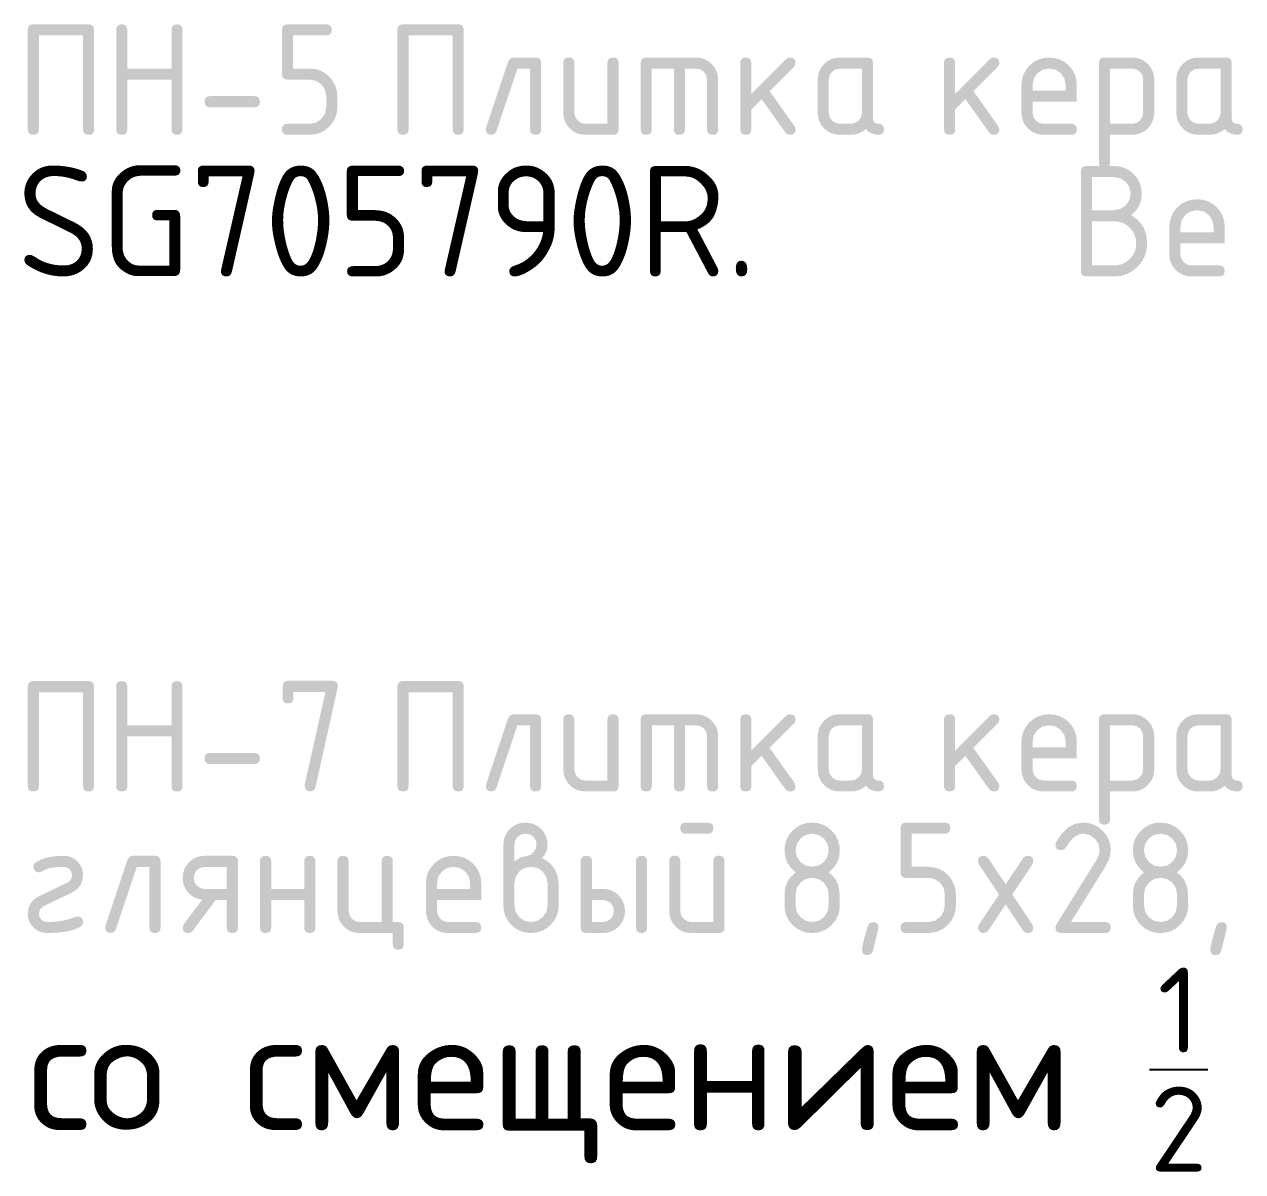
# Model space of a CAD drawing. Header units: millimetres. Extents: x 0 to 1189, y 0 to 841.
# Drawn here: x 1005.99 to 1039.37, y 361.7 to 393.16 of the extents above; entities that cross this region are included whole.
import ezdxf

# ---------------------------------------------------------------- set-up
doc = ezdxf.new("R2010")
doc.units = ezdxf.units.MM

msp = doc.modelspace()

# ---------------------------------------------------------------- hatches: boundary and pattern name
h = msp.add_hatch(color=7)
h.dxf.hatch_style = 2
h.paths.add_polyline_path([(1006.235297, 393.155639), (1007.750588, 393.155639), (1007.814916, 393.146131), (1007.861313, 393.117605), (1007.889416, 393.070063), (1007.898865, 393.003504), (1007.898865, 390.277193), (1007.889416, 390.211004), (1007.861313, 390.164814), (1007.814916, 390.137744), (1007.750588, 390.128916), (1007.684028, 390.137744), (1007.636486, 390.164814), (1007.607961, 390.211004), (1007.598452, 390.277193), (1007.598452, 392.850817), (1006.387432, 392.850817), (1006.387432, 390.277193), (1006.377924, 390.211004), (1006.349398, 390.164814), (1006.301856, 390.137744), (1006.235297, 390.128916), (1006.168419, 390.137744), (1006.120713, 390.164814), (1006.092127, 390.211004), (1006.08261, 390.277193), (1006.08261, 393.003504), (1006.092127, 393.070063), (1006.120713, 393.117605), (1006.168419, 393.146131)])
h = msp.add_hatch(color=7)
h.dxf.hatch_style = 2
h.paths.add_polyline_path([(1008.50499, 390.277193), (1008.50499, 393.003504), (1008.514507, 393.070063), (1008.543093, 393.117605), (1008.590799, 393.146131), (1008.657677, 393.155639), (1008.724236, 393.146131), (1008.771778, 393.117605), (1008.800304, 393.070063), (1008.809812, 393.003504), (1008.809812, 391.94517), (1010.020832, 391.94517), (1010.020832, 393.003504), (1010.030341, 393.070063), (1010.058866, 393.117605), (1010.106408, 393.146131), (1010.172968, 393.155639), (1010.237296, 393.146131), (1010.283693, 393.117605), (1010.311796, 393.070063), (1010.321245, 393.003504), (1010.321245, 390.277193), (1010.311796, 390.211004), (1010.283693, 390.164814), (1010.237296, 390.137744), (1010.172968, 390.128916), (1010.106408, 390.137744), (1010.058866, 390.164814), (1010.030341, 390.211004), (1010.020832, 390.277193), (1010.020832, 391.640348), (1008.809812, 391.640348), (1008.809812, 390.277193), (1008.800304, 390.211004), (1008.771778, 390.164814), (1008.724236, 390.137744), (1008.657677, 390.128916), (1008.590799, 390.137744), (1008.543093, 390.164814), (1008.514507, 390.211004)])
h = msp.add_hatch(color=7)
h.dxf.hatch_style = 2
h.paths.add_polyline_path([(1013.049043, 391.792484), (1013.049043, 393.003504), (1013.05856, 393.070063), (1013.087146, 393.117605), (1013.134851, 393.146131), (1013.201729, 393.155639), (1014.260063, 393.155639), (1014.326622, 393.146131), (1014.374164, 393.117605), (1014.40269, 393.070063), (1014.412198, 393.003504), (1014.40269, 392.936626), (1014.374164, 392.88892), (1014.326622, 392.860334), (1014.260063, 392.850817), (1013.353865, 392.850817), (1013.353865, 391.94517), (1013.806964, 391.94517), (1013.95754, 391.931571), (1014.097523, 391.890531), (1014.22562, 391.82169), (1014.34054, 391.724684), (1014.437916, 391.605673), (1014.50811, 391.476637), (1014.550605, 391.337266), (1014.564885, 391.187249), (1014.564885, 390.886837), (1014.550605, 390.734331), (1014.50811, 390.594073), (1014.437916, 390.4657), (1014.34054, 390.348851), (1014.22376, 390.252164), (1014.095869, 390.183486), (1013.95692, 390.142507), (1013.806964, 390.128916), (1013.201729, 390.128916), (1013.134851, 390.137744), (1013.087146, 390.164814), (1013.05856, 390.211004), (1013.049043, 390.277193), (1013.05856, 390.343752), (1013.087146, 390.391295), (1013.134851, 390.41982), (1013.201729, 390.429328), (1013.806964, 390.429328), (1013.981975, 390.463848), (1014.128874, 390.564927), (1014.227748, 390.709966), (1014.260063, 390.886837), (1014.260063, 391.187249), (1014.227748, 391.36226), (1014.128874, 391.509159), (1013.981975, 391.608033), (1013.806964, 391.640348), (1013.201729, 391.640348), (1013.134851, 391.649857), (1013.087146, 391.678382), (1013.05856, 391.725925)])
h = msp.add_hatch(color=7)
h.dxf.hatch_style = 2
h.paths.add_polyline_path([(1016.363287, 393.155639), (1017.878577, 393.155639), (1017.942906, 393.146131), (1017.989303, 393.117605), (1018.017406, 393.070063), (1018.026854, 393.003504), (1018.026854, 390.277193), (1018.017406, 390.211004), (1017.989303, 390.164814), (1017.942906, 390.137744), (1017.878577, 390.128916), (1017.812018, 390.137744), (1017.764476, 390.164814), (1017.73595, 390.211004), (1017.726442, 390.277193), (1017.726442, 392.850817), (1016.515422, 392.850817), (1016.515422, 390.277193), (1016.505913, 390.211004), (1016.477388, 390.164814), (1016.429846, 390.137744), (1016.363287, 390.128916), (1016.296409, 390.137744), (1016.248703, 390.164814), (1016.220117, 390.211004), (1016.2106, 390.277193), (1016.2106, 393.003504), (1016.220117, 393.070063), (1016.248703, 393.117605), (1016.296409, 393.146131)])
h = msp.add_hatch(color=7)
h.dxf.hatch_style = 2
h.paths.add_polyline_path([(1019.390901, 392.245583), (1019.996135, 392.245583), (1020.063013, 392.236135), (1020.110719, 392.208031), (1020.139305, 392.161634), (1020.148822, 392.097306), (1020.148822, 390.277193), (1020.139305, 390.211004), (1020.110719, 390.164814), (1020.063013, 390.137744), (1019.996135, 390.128916), (1019.929576, 390.137744), (1019.882034, 390.164814), (1019.853508, 390.211004), (1019.844, 390.277193), (1019.844, 391.940761), (1019.496734, 391.940761), (1018.925124, 390.23034), (1018.874412, 390.154203), (1018.785667, 390.128916), (1018.718789, 390.138425), (1018.671083, 390.16695), (1018.642497, 390.214492), (1018.63298, 390.281051), (1018.641799, 390.327905), (1019.238766, 392.122662), (1019.29871, 392.215955)])
h = msp.add_hatch(color=7)
h.dxf.hatch_style = 2
h.paths.add_polyline_path([(1022.270494, 392.097306), (1022.270494, 390.277193), (1022.260977, 390.211004), (1022.232392, 390.164814), (1022.184686, 390.137744), (1022.117808, 390.128916), (1021.360438, 390.128916), (1021.238025, 390.139381), (1021.125689, 390.171291), (1021.023792, 390.225422), (1020.932695, 390.302549), (1020.854879, 390.395566), (1020.799232, 390.497679), (1020.765806, 390.610127), (1020.754652, 390.73415), (1020.754652, 392.097306), (1020.764169, 392.161634), (1020.792755, 392.208031), (1020.840461, 392.236135), (1020.907339, 392.245583), (1020.973898, 392.236135), (1021.021441, 392.208031), (1021.049966, 392.161634), (1021.059474, 392.097306), (1021.059474, 390.73415), (1021.081799, 390.618533), (1021.148771, 390.518625), (1021.246543, 390.451653), (1021.360438, 390.429328), (1021.965672, 390.429328), (1021.965672, 392.097306), (1021.975181, 392.161634), (1022.003706, 392.208031), (1022.051249, 392.236135), (1022.117808, 392.245583), (1022.184686, 392.236135), (1022.232392, 392.208031), (1022.260977, 392.161634)])
h = msp.add_hatch(color=7)
h.dxf.hatch_style = 2
h.paths.add_polyline_path([(1023.029011, 392.245583), (1024.392167, 392.245583), (1024.513641, 392.234498), (1024.62478, 392.201554), (1024.72641, 392.147217), (1024.819359, 392.07195), (1024.897175, 391.978312), (1024.952822, 391.875166), (1024.986248, 391.762511), (1024.997401, 391.640348), (1024.997401, 390.277193), (1024.987884, 390.211004), (1024.959298, 390.164814), (1024.911593, 390.137744), (1024.844715, 390.128916), (1024.778155, 390.137744), (1024.730613, 390.164814), (1024.702088, 390.211004), (1024.692579, 390.277193), (1024.692579, 391.640348), (1024.670806, 391.757619), (1024.607692, 391.855874), (1024.509438, 391.920641), (1024.392167, 391.940761), (1024.087345, 391.940761), (1024.087345, 390.277193), (1024.077828, 390.211004), (1024.049242, 390.164814), (1024.001536, 390.137744), (1023.934658, 390.128916), (1023.870562, 390.137744), (1023.82414, 390.164814), (1023.795907, 390.211004), (1023.786381, 390.277193), (1023.786381, 391.940761), (1023.181147, 391.940761), (1023.181147, 390.277193), (1023.171638, 390.211004), (1023.143113, 390.164814), (1023.095571, 390.137744), (1023.029011, 390.128916), (1022.962134, 390.137744), (1022.914428, 390.164814), (1022.885842, 390.211004), (1022.876325, 390.277193), (1022.876325, 392.097306), (1022.885842, 392.161634), (1022.914428, 392.208031), (1022.962134, 392.236135)])
h = msp.add_hatch(color=7)
h.dxf.hatch_style = 2
h.paths.add_polyline_path([(1025.90847, 391.250639), (1026.86097, 392.203139), (1026.907479, 392.235523), (1026.966803, 392.245583), (1027.033681, 392.236135), (1027.081387, 392.208031), (1027.109973, 392.161634), (1027.11949, 392.097306), (1027.107225, 392.039635), (1027.072636, 391.991472), (1026.407871, 391.322848), (1027.089724, 390.365939), (1027.11949, 390.277193), (1027.109973, 390.211004), (1027.081387, 390.164814), (1027.033681, 390.137744), (1026.966803, 390.128916), (1026.893905, 390.144695), (1026.840024, 390.192306), (1026.187936, 391.106772), (1025.90847, 390.823447), (1025.90847, 390.277193), (1025.898961, 390.211004), (1025.870436, 390.164814), (1025.822894, 390.137744), (1025.756334, 390.128916), (1025.689456, 390.137744), (1025.641751, 390.164814), (1025.613165, 390.211004), (1025.603648, 390.277193), (1025.603648, 392.097306), (1025.613165, 392.161634), (1025.641751, 392.208031), (1025.689456, 392.236135), (1025.756334, 392.245583), (1025.822894, 392.236135), (1025.870436, 392.208031), (1025.898961, 392.161634), (1025.90847, 392.097306)])
h = msp.add_hatch(color=7)
h.paths.add_polyline_path([(1028.93634, 391.940761), (1028.331106, 391.940761), (1028.213352, 391.918988), (1028.115029, 391.855874), (1028.051915, 391.757619), (1028.030142, 391.640348), (1028.030142, 390.73415), (1028.052466, 390.618533), (1028.119439, 390.518625), (1028.217211, 390.451653), (1028.331106, 390.429328), (1028.635377, 390.429328), (1028.750925, 390.451653), (1028.847043, 390.518625), (1028.914016, 390.616879), (1028.93634, 390.73415)])
h.paths.add_polyline_path([(1029.541575, 390.277193), (1029.532126, 390.211004), (1029.504023, 390.164814), (1029.457626, 390.137744), (1029.393298, 390.128916), (1029.290901, 390.138493), (1029.199201, 390.167501), (1029.117733, 390.216353), (1029.046032, 390.285461), (1028.956365, 390.216353), (1028.858274, 390.167501), (1028.751399, 390.138493), (1028.635377, 390.128916), (1028.331106, 390.128916), (1028.208693, 390.139381), (1028.096357, 390.171291), (1027.99446, 390.225422), (1027.903363, 390.302549), (1027.825547, 390.395566), (1027.7699, 390.497679), (1027.736474, 390.610127), (1027.72532, 390.73415), (1027.72532, 391.640348), (1027.736474, 391.762511), (1027.7699, 391.875166), (1027.825547, 391.978312), (1027.903363, 392.07195), (1027.99446, 392.147217), (1028.096357, 392.201554), (1028.208693, 392.234498), (1028.331106, 392.245583), (1029.088476, 392.245583), (1029.155354, 392.236135), (1029.203059, 392.208031), (1029.231645, 392.161634), (1029.241162, 392.097306), (1029.241162, 390.582015), (1029.250671, 390.515137), (1029.279196, 390.467431), (1029.326738, 390.438845), (1029.393298, 390.429328), (1029.457626, 390.41982), (1029.504023, 390.391295), (1029.532126, 390.343752)])
h = msp.add_hatch(color=7)
h.dxf.hatch_style = 2
h.paths.add_polyline_path([(1031.491647, 391.250639), (1032.444147, 392.203139), (1032.490656, 392.235523), (1032.54998, 392.245583), (1032.616858, 392.236135), (1032.664564, 392.208031), (1032.69315, 392.161634), (1032.702667, 392.097306), (1032.690402, 392.039635), (1032.655814, 391.991472), (1031.991048, 391.322848), (1032.672901, 390.365939), (1032.702667, 390.277193), (1032.69315, 390.211004), (1032.664564, 390.164814), (1032.616858, 390.137744), (1032.54998, 390.128916), (1032.477082, 390.144695), (1032.423201, 390.192306), (1031.771113, 391.106772), (1031.491647, 390.823447), (1031.491647, 390.277193), (1031.482139, 390.211004), (1031.453613, 390.164814), (1031.406071, 390.137744), (1031.339512, 390.128916), (1031.272634, 390.137744), (1031.224928, 390.164814), (1031.196342, 390.211004), (1031.186825, 390.277193), (1031.186825, 392.097306), (1031.196342, 392.161634), (1031.224928, 392.208031), (1031.272634, 392.236135), (1031.339512, 392.245583), (1031.406071, 392.236135), (1031.453613, 392.208031), (1031.482139, 392.161634), (1031.491647, 392.097306)])
h = msp.add_hatch(color=7)
h.paths.add_polyline_path([(1034.066418, 391.94517), (1033.891408, 391.912855), (1033.744509, 391.813981), (1033.645634, 391.667082), (1033.613319, 391.492071), (1033.613319, 391.339385), (1034.519517, 391.339385), (1034.519517, 391.492071), (1034.487202, 391.667082), (1034.388328, 391.813981), (1034.241429, 391.912855)])
h.paths.add_polyline_path([(1033.613319, 391.035114), (1033.613319, 390.73415), (1033.635644, 390.618533), (1033.702616, 390.518625), (1033.800388, 390.451653), (1033.914283, 390.429328), (1034.671653, 390.429328), (1034.738531, 390.41982), (1034.786237, 390.391295), (1034.814822, 390.343752), (1034.824339, 390.277193), (1034.814822, 390.211004), (1034.786237, 390.164814), (1034.738531, 390.137744), (1034.671653, 390.128916), (1033.914283, 390.128916), (1033.79187, 390.139381), (1033.679534, 390.171291), (1033.577637, 390.225422), (1033.48654, 390.302549), (1033.408724, 390.395566), (1033.353077, 390.497679), (1033.319651, 390.610127), (1033.308497, 390.73415), (1033.308497, 391.487662), (1033.322097, 391.640167), (1033.363137, 391.780426), (1033.431978, 391.908799), (1033.528984, 392.025648), (1033.645514, 392.122334), (1033.773723, 392.191012), (1033.913921, 392.231992), (1034.066418, 392.245583), (1034.218916, 392.232052), (1034.359114, 392.191495), (1034.487323, 392.123962), (1034.603853, 392.029506), (1034.700859, 391.912976), (1034.7697, 391.784767), (1034.81074, 391.644569), (1034.824339, 391.492071), (1034.824339, 391.035114)])
h = msp.add_hatch(color=7)
h.paths.add_polyline_path([(1035.43017, 392.097306), (1035.439687, 392.161634), (1035.468273, 392.208031), (1035.515979, 392.236135), (1035.582857, 392.245583), (1036.340226, 392.245583), (1036.462639, 392.234498), (1036.574975, 392.201554), (1036.676872, 392.147217), (1036.767969, 392.07195), (1036.845785, 391.978312), (1036.901432, 391.875166), (1036.934858, 391.762511), (1036.946012, 391.640348), (1036.946012, 390.73415), (1036.934858, 390.611987), (1036.901432, 390.499333), (1036.845785, 390.396187), (1036.767969, 390.302549), (1036.676872, 390.225422), (1036.574975, 390.171291), (1036.462639, 390.139381), (1036.340226, 390.128916), (1035.734992, 390.128916), (1035.734992, 389.367137), (1035.725483, 389.302808), (1035.696958, 389.256411), (1035.649416, 389.228308), (1035.582857, 389.21886), (1035.515979, 389.228308), (1035.468273, 389.256411), (1035.439687, 389.302808), (1035.43017, 389.367137)])
h.paths.add_polyline_path([(1035.734992, 391.940761), (1035.734992, 390.429328), (1036.340226, 390.429328), (1036.455775, 390.451653), (1036.551893, 390.518625), (1036.618866, 390.616879), (1036.64119, 390.73415), (1036.64119, 391.640348), (1036.619417, 391.757619), (1036.556303, 391.855874), (1036.45798, 391.920641), (1036.340226, 391.940761)])
h = msp.add_hatch(color=7)
h.paths.add_polyline_path([(1038.762862, 391.940761), (1038.157628, 391.940761), (1038.039875, 391.918988), (1037.941552, 391.855874), (1037.878437, 391.757619), (1037.856664, 391.640348), (1037.856664, 390.73415), (1037.878989, 390.618533), (1037.945961, 390.518625), (1038.043733, 390.451653), (1038.157628, 390.429328), (1038.461899, 390.429328), (1038.577447, 390.451653), (1038.673565, 390.518625), (1038.740538, 390.616879), (1038.762862, 390.73415)])
h.paths.add_polyline_path([(1039.368097, 390.277193), (1039.358649, 390.211004), (1039.330545, 390.164814), (1039.284148, 390.137744), (1039.21982, 390.128916), (1039.117423, 390.138493), (1039.025723, 390.167501), (1038.944255, 390.216353), (1038.872554, 390.285461), (1038.782887, 390.216353), (1038.684796, 390.167501), (1038.577921, 390.138493), (1038.461899, 390.128916), (1038.157628, 390.128916), (1038.035215, 390.139381), (1037.922879, 390.171291), (1037.820982, 390.225422), (1037.729885, 390.302549), (1037.652069, 390.395566), (1037.596422, 390.497679), (1037.562996, 390.610127), (1037.551842, 390.73415), (1037.551842, 391.640348), (1037.562996, 391.762511), (1037.596422, 391.875166), (1037.652069, 391.978312), (1037.729885, 392.07195), (1037.820982, 392.147217), (1037.922879, 392.201554), (1038.035215, 392.234498), (1038.157628, 392.245583), (1038.914998, 392.245583), (1038.981876, 392.236135), (1039.029582, 392.208031), (1039.058167, 392.161634), (1039.067684, 392.097306), (1039.067684, 390.582015), (1039.077193, 390.515137), (1039.105718, 390.467431), (1039.153261, 390.438845), (1039.21982, 390.429328), (1039.284148, 390.41982), (1039.330545, 390.391295), (1039.358649, 390.343752)])
h = msp.add_hatch(color=7)
h.dxf.hatch_style = 2
h.paths.add_polyline_path([(1012.290526, 390.882427), (1011.080057, 390.882427), (1011.013179, 390.891944), (1010.965473, 390.92053), (1010.936887, 390.968236), (1010.92737, 391.035114), (1010.936887, 391.101673), (1010.965473, 391.149216), (1011.013179, 391.177741), (1011.080057, 391.187249), (1012.290526, 391.187249), (1012.357404, 391.177741), (1012.40511, 391.149216), (1012.433695, 391.101673), (1012.443212, 391.035114), (1012.433695, 390.968236), (1012.40511, 390.92053), (1012.357404, 390.891944)])
h = msp.add_hatch(color=7)
h.paths.add_polyline_path([(1036.321807, 387.92548), (1036.510632, 387.781836), (1036.645508, 387.60481), (1036.726433, 387.394504), (1036.753408, 387.151022), (1036.73676, 386.969888), (1036.68678, 386.802034), (1036.603417, 386.64772), (1036.48662, 386.507203), (1036.348652, 386.391327), (1036.195647, 386.309454), (1036.028276, 386.260861), (1035.84721, 386.244824), (1035.08984, 386.244824), (1035.022963, 386.253652), (1034.975257, 386.280722), (1034.946671, 386.326912), (1034.937154, 386.393101), (1034.937154, 389.119412), (1034.946671, 389.185971), (1034.975257, 389.233514), (1035.022963, 389.262039), (1035.08984, 389.271547), (1035.84721, 389.271547), (1035.999716, 389.258034), (1036.139974, 389.217184), (1036.268347, 389.148532), (1036.385196, 389.051613), (1036.480255, 388.937244), (1036.549114, 388.809698), (1036.590998, 388.668613), (1036.605131, 388.513626), (1036.587062, 388.341501), (1036.533335, 388.186273), (1036.444676, 388.047686)])
h.paths.add_polyline_path([(1035.241976, 388.966725), (1035.241976, 388.061079), (1035.84721, 388.061079), (1036.020981, 388.095323), (1036.16912, 388.196126), (1036.267994, 388.34082), (1036.300309, 388.513626), (1036.267994, 388.689051), (1036.16912, 388.835536), (1036.020981, 388.93441), (1035.84721, 388.966725)])
h.paths.add_polyline_path([(1035.241976, 387.756257), (1035.241976, 386.545237), (1035.84721, 386.545237), (1035.969623, 386.55639), (1036.081959, 386.589816), (1036.183856, 386.645463), (1036.274953, 386.723279), (1036.352769, 386.814376), (1036.408416, 386.916273), (1036.441842, 387.028609), (1036.452996, 387.151022), (1036.441842, 387.273185), (1036.408416, 387.38584), (1036.352769, 387.488986), (1036.274953, 387.582624), (1036.183856, 387.659751), (1036.081959, 387.713882), (1035.969623, 387.745792), (1035.84721, 387.756257)])
h = msp.add_hatch(color=7)
h.paths.add_polyline_path([(1038.117604, 388.061079), (1037.942593, 388.028764), (1037.795694, 387.929889), (1037.69682, 387.782991), (1037.664505, 387.60798), (1037.664505, 387.455293), (1038.570703, 387.455293), (1038.570703, 387.60798), (1038.538388, 387.782991), (1038.439514, 387.929889), (1038.292615, 388.028764)])
h.paths.add_polyline_path([(1037.664505, 387.151022), (1037.664505, 386.850059), (1037.686829, 386.734441), (1037.753802, 386.634534), (1037.851574, 386.567561), (1037.965468, 386.545237), (1038.722838, 386.545237), (1038.789716, 386.535728), (1038.837422, 386.507203), (1038.866008, 386.45966), (1038.875525, 386.393101), (1038.866008, 386.326912), (1038.837422, 386.280722), (1038.789716, 386.253652), (1038.722838, 386.244824), (1037.965468, 386.244824), (1037.843056, 386.255289), (1037.73072, 386.287199), (1037.628822, 386.34133), (1037.537725, 386.418457), (1037.459909, 386.511475), (1037.404262, 386.613587), (1037.370836, 386.726035), (1037.359683, 386.850059), (1037.359683, 387.60357), (1037.373282, 387.756076), (1037.414322, 387.896334), (1037.483164, 388.024707), (1037.580169, 388.141556), (1037.696699, 388.238243), (1037.824909, 388.306921), (1037.965107, 388.3479), (1038.117604, 388.361491), (1038.270101, 388.34796), (1038.410299, 388.307403), (1038.538508, 388.239871), (1038.655039, 388.145415), (1038.752044, 388.028884), (1038.820886, 387.900675), (1038.861925, 387.760477), (1038.875525, 387.60798), (1038.875525, 387.151022)])
h = msp.add_hatch(color=7)
h.dxf.hatch_style = 2
h.paths.add_polyline_path([(1006.235297, 375.15335), (1007.750588, 375.15335), (1007.814916, 375.143842), (1007.861313, 375.115316), (1007.889416, 375.067774), (1007.898865, 375.001215), (1007.898865, 372.274904), (1007.889416, 372.208715), (1007.861313, 372.162525), (1007.814916, 372.135455), (1007.750588, 372.126627), (1007.684028, 372.135455), (1007.636486, 372.162525), (1007.607961, 372.208715), (1007.598452, 372.274904), (1007.598452, 374.848528), (1006.387432, 374.848528), (1006.387432, 372.274904), (1006.377924, 372.208715), (1006.349398, 372.162525), (1006.301856, 372.135455), (1006.235297, 372.126627), (1006.168419, 372.135455), (1006.120713, 372.162525), (1006.092127, 372.208715), (1006.08261, 372.274904), (1006.08261, 375.001215), (1006.092127, 375.067774), (1006.120713, 375.115316), (1006.168419, 375.143842)])
h = msp.add_hatch(color=7)
h.dxf.hatch_style = 2
h.paths.add_polyline_path([(1008.505, 372.274904), (1008.505, 375.001215), (1008.514518, 375.067774), (1008.543103, 375.115316), (1008.590809, 375.143842), (1008.657687, 375.15335), (1008.724246, 375.143842), (1008.771789, 375.115316), (1008.800314, 375.067774), (1008.809822, 375.001215), (1008.809822, 373.942882), (1010.020842, 373.942882), (1010.020842, 375.001215), (1010.030351, 375.067774), (1010.058876, 375.115316), (1010.106419, 375.143842), (1010.172978, 375.15335), (1010.237306, 375.143842), (1010.283703, 375.115316), (1010.311807, 375.067774), (1010.321255, 375.001215), (1010.321255, 372.274904), (1010.311807, 372.208715), (1010.283703, 372.162525), (1010.237306, 372.135455), (1010.172978, 372.126627), (1010.106419, 372.135455), (1010.058876, 372.162525), (1010.030351, 372.208715), (1010.020842, 372.274904), (1010.020842, 373.638059), (1008.809822, 373.638059), (1008.809822, 372.274904), (1008.800314, 372.208715), (1008.771789, 372.162525), (1008.724246, 372.135455), (1008.657687, 372.126627), (1008.590809, 372.135455), (1008.543103, 372.162525), (1008.514518, 372.208715)])
h = msp.add_hatch(color=7)
h.dxf.hatch_style = 2
h.paths.add_polyline_path([(1014.238596, 374.857348), (1013.362715, 374.857348), (1013.362715, 374.687573), (1013.353249, 374.623564), (1013.325439, 374.57733), (1013.280162, 374.549287), (1013.218296, 374.539848), (1013.149188, 374.549356), (1013.100336, 374.577882), (1013.071328, 374.625424), (1013.061751, 374.691983), (1013.066161, 375.009483), (1013.075669, 375.076128), (1013.104195, 375.12386), (1013.151737, 375.152575), (1013.218296, 375.16217), (1014.429316, 375.16217), (1014.493705, 375.152644), (1014.540524, 375.124411), (1014.569773, 375.077989), (1014.581452, 375.013893), (1014.573183, 374.975859), (1013.967949, 372.249548), (1013.949578, 372.198707), (1013.919787, 372.16156), (1013.87811, 372.13878), (1013.824082, 372.131037), (1013.757204, 372.140545), (1013.709498, 372.169071), (1013.680912, 372.216613), (1013.671395, 372.283172), (1013.671395, 372.317348)])
h = msp.add_hatch(color=7)
h.dxf.hatch_style = 2
h.paths.add_polyline_path([(1016.363287, 375.15335), (1017.878577, 375.15335), (1017.942906, 375.143842), (1017.989303, 375.115316), (1018.017406, 375.067774), (1018.026854, 375.001215), (1018.026854, 372.274904), (1018.017406, 372.208715), (1017.989303, 372.162525), (1017.942906, 372.135455), (1017.878577, 372.126627), (1017.812018, 372.135455), (1017.764476, 372.162525), (1017.73595, 372.208715), (1017.726442, 372.274904), (1017.726442, 374.848528), (1016.515422, 374.848528), (1016.515422, 372.274904), (1016.505913, 372.208715), (1016.477388, 372.162525), (1016.429846, 372.135455), (1016.363287, 372.126627), (1016.296409, 372.135455), (1016.248703, 372.162525), (1016.220117, 372.208715), (1016.2106, 372.274904), (1016.2106, 375.001215), (1016.220117, 375.067774), (1016.248703, 375.115316), (1016.296409, 375.143842)])
h = msp.add_hatch(color=7)
h.dxf.hatch_style = 2
h.paths.add_polyline_path([(1019.390911, 374.243294), (1019.996145, 374.243294), (1020.063023, 374.233846), (1020.110729, 374.205742), (1020.139315, 374.159346), (1020.148832, 374.095017), (1020.148832, 372.274904), (1020.139315, 372.208715), (1020.110729, 372.162525), (1020.063023, 372.135455), (1019.996145, 372.126627), (1019.929586, 372.135455), (1019.882044, 372.162525), (1019.853518, 372.208715), (1019.84401, 372.274904), (1019.84401, 373.938472), (1019.496744, 373.938472), (1018.925134, 372.228051), (1018.874422, 372.151914), (1018.785677, 372.126627), (1018.718799, 372.136136), (1018.671093, 372.164661), (1018.642507, 372.212203), (1018.63299, 372.278763), (1018.641809, 372.325616), (1019.238776, 374.120373), (1019.29872, 374.213666)])
h = msp.add_hatch(color=7)
h.dxf.hatch_style = 2
h.paths.add_polyline_path([(1022.270515, 374.095017), (1022.270515, 372.274904), (1022.260998, 372.208715), (1022.232412, 372.162525), (1022.184706, 372.135455), (1022.117828, 372.126627), (1021.360458, 372.126627), (1021.238045, 372.137092), (1021.125709, 372.169002), (1021.023812, 372.223133), (1020.932715, 372.30026), (1020.854899, 372.393278), (1020.799252, 372.49539), (1020.765826, 372.607838), (1020.754673, 372.731862), (1020.754673, 374.095017), (1020.76419, 374.159346), (1020.792775, 374.205742), (1020.840481, 374.233846), (1020.907359, 374.243294), (1020.973919, 374.233846), (1021.021461, 374.205742), (1021.049986, 374.159346), (1021.059495, 374.095017), (1021.059495, 372.731862), (1021.081819, 372.616244), (1021.148792, 372.516336), (1021.246563, 372.449364), (1021.360458, 372.42704), (1021.965693, 372.42704), (1021.965693, 374.095017), (1021.975201, 374.159346), (1022.003726, 374.205742), (1022.051269, 374.233846), (1022.117828, 374.243294), (1022.184706, 374.233846), (1022.232412, 374.205742), (1022.260998, 374.159346)])
h = msp.add_hatch(color=7)
h.dxf.hatch_style = 2
h.paths.add_polyline_path([(1023.029042, 374.243294), (1024.392197, 374.243294), (1024.513671, 374.232209), (1024.62481, 374.199266), (1024.72644, 374.144928), (1024.819389, 374.069661), (1024.897205, 373.976023), (1024.952852, 373.872877), (1024.986278, 373.760223), (1024.997432, 373.638059), (1024.997432, 372.274904), (1024.987915, 372.208715), (1024.959329, 372.162525), (1024.911623, 372.135455), (1024.844745, 372.126627), (1024.778186, 372.135455), (1024.730643, 372.162525), (1024.702118, 372.208715), (1024.69261, 372.274904), (1024.69261, 373.638059), (1024.670837, 373.755331), (1024.607722, 373.853585), (1024.509468, 373.918352), (1024.392197, 373.938472), (1024.087375, 373.938472), (1024.087375, 372.274904), (1024.077858, 372.208715), (1024.049272, 372.162525), (1024.001566, 372.135455), (1023.934689, 372.126627), (1023.870593, 372.135455), (1023.82417, 372.162525), (1023.795937, 372.208715), (1023.786412, 372.274904), (1023.786412, 373.938472), (1023.181177, 373.938472), (1023.181177, 372.274904), (1023.171669, 372.208715), (1023.143143, 372.162525), (1023.095601, 372.135455), (1023.029042, 372.126627), (1022.962164, 372.135455), (1022.914458, 372.162525), (1022.885872, 372.208715), (1022.876355, 372.274904), (1022.876355, 374.095017), (1022.885872, 374.159346), (1022.914458, 374.205742), (1022.962164, 374.233846)])
h = msp.add_hatch(color=7)
h.dxf.hatch_style = 2
h.paths.add_polyline_path([(1025.90851, 373.24835), (1026.86101, 374.20085), (1026.907519, 374.233234), (1026.966844, 374.243294), (1027.033722, 374.233846), (1027.081427, 374.205742), (1027.110013, 374.159346), (1027.11953, 374.095017), (1027.107266, 374.037346), (1027.072677, 373.989184), (1026.407911, 373.320559), (1027.089765, 372.36365), (1027.11953, 372.274904), (1027.110013, 372.208715), (1027.081427, 372.162525), (1027.033722, 372.135455), (1026.966844, 372.126627), (1026.893945, 372.142406), (1026.840064, 372.190017), (1026.187976, 373.104483), (1025.90851, 372.821158), (1025.90851, 372.274904), (1025.899002, 372.208715), (1025.870476, 372.162525), (1025.822934, 372.135455), (1025.756375, 372.126627), (1025.689497, 372.135455), (1025.641791, 372.162525), (1025.613205, 372.208715), (1025.603688, 372.274904), (1025.603688, 374.095017), (1025.613205, 374.159346), (1025.641791, 374.205742), (1025.689497, 374.233846), (1025.756375, 374.243294), (1025.822934, 374.233846), (1025.870476, 374.205742), (1025.899002, 374.159346), (1025.90851, 374.095017)])
h = msp.add_hatch(color=7)
h.paths.add_polyline_path([(1028.936391, 373.938472), (1028.331156, 373.938472), (1028.213403, 373.916699), (1028.11508, 373.853585), (1028.051966, 373.755331), (1028.030193, 373.638059), (1028.030193, 372.731862), (1028.052517, 372.616244), (1028.11949, 372.516336), (1028.217262, 372.449364), (1028.331156, 372.42704), (1028.635427, 372.42704), (1028.750976, 372.449364), (1028.847094, 372.516336), (1028.914067, 372.614591), (1028.936391, 372.731862)])
h.paths.add_polyline_path([(1029.541625, 372.274904), (1029.532177, 372.208715), (1029.504074, 372.162525), (1029.457677, 372.135455), (1029.393348, 372.126627), (1029.290951, 372.136205), (1029.199252, 372.165212), (1029.117784, 372.214064), (1029.046083, 372.283172), (1028.956415, 372.214064), (1028.858325, 372.165212), (1028.751449, 372.136205), (1028.635427, 372.126627), (1028.331156, 372.126627), (1028.208744, 372.137092), (1028.096408, 372.169002), (1027.99451, 372.223133), (1027.903413, 372.30026), (1027.825597, 372.393278), (1027.76995, 372.49539), (1027.736524, 372.607838), (1027.725371, 372.731862), (1027.725371, 373.638059), (1027.736524, 373.760223), (1027.76995, 373.872877), (1027.825597, 373.976023), (1027.903413, 374.069661), (1027.99451, 374.144928), (1028.096408, 374.199266), (1028.208744, 374.232209), (1028.331156, 374.243294), (1029.088526, 374.243294), (1029.155404, 374.233846), (1029.20311, 374.205742), (1029.231696, 374.159346), (1029.241213, 374.095017), (1029.241213, 372.579726), (1029.250721, 372.512848), (1029.279247, 372.465142), (1029.326789, 372.436557), (1029.393348, 372.42704), (1029.457677, 372.417531), (1029.504074, 372.389006), (1029.532177, 372.341463)])
h = msp.add_hatch(color=7)
h.dxf.hatch_style = 2
h.paths.add_polyline_path([(1031.491647, 373.24835), (1032.444147, 374.20085), (1032.490656, 374.233234), (1032.54998, 374.243294), (1032.616858, 374.233846), (1032.664564, 374.205742), (1032.69315, 374.159346), (1032.702667, 374.095017), (1032.690402, 374.037346), (1032.655814, 373.989184), (1031.991048, 373.320559), (1032.672901, 372.36365), (1032.702667, 372.274904), (1032.69315, 372.208715), (1032.664564, 372.162525), (1032.616858, 372.135455), (1032.54998, 372.126627), (1032.477082, 372.142406), (1032.423201, 372.190017), (1031.771113, 373.104483), (1031.491647, 372.821158), (1031.491647, 372.274904), (1031.482139, 372.208715), (1031.453613, 372.162525), (1031.406071, 372.135455), (1031.339512, 372.126627), (1031.272634, 372.135455), (1031.224928, 372.162525), (1031.196342, 372.208715), (1031.186825, 372.274904), (1031.186825, 374.095017), (1031.196342, 374.159346), (1031.224928, 374.205742), (1031.272634, 374.233846), (1031.339512, 374.243294), (1031.406071, 374.233846), (1031.453613, 374.205742), (1031.482139, 374.159346), (1031.491647, 374.095017)])
h = msp.add_hatch(color=7)
h.paths.add_polyline_path([(1034.066429, 373.942882), (1033.891418, 373.910567), (1033.744519, 373.811692), (1033.645645, 373.664793), (1033.61333, 373.489783), (1033.61333, 373.337096), (1034.519528, 373.337096), (1034.519528, 373.489783), (1034.487213, 373.664793), (1034.388338, 373.811692), (1034.241439, 373.910567)])
h.paths.add_polyline_path([(1033.61333, 373.032825), (1033.61333, 372.731862), (1033.635654, 372.616244), (1033.702626, 372.516336), (1033.800398, 372.449364), (1033.914293, 372.42704), (1034.671663, 372.42704), (1034.738541, 372.417531), (1034.786247, 372.389006), (1034.814833, 372.341463), (1034.82435, 372.274904), (1034.814833, 372.208715), (1034.786247, 372.162525), (1034.738541, 372.135455), (1034.671663, 372.126627), (1033.914293, 372.126627), (1033.79188, 372.137092), (1033.679544, 372.169002), (1033.577647, 372.223133), (1033.48655, 372.30026), (1033.408734, 372.393278), (1033.353087, 372.49539), (1033.319661, 372.607838), (1033.308508, 372.731862), (1033.308508, 373.485373), (1033.322107, 373.637879), (1033.363147, 373.778137), (1033.431988, 373.90651), (1033.528994, 374.023359), (1033.645524, 374.120046), (1033.773733, 374.188724), (1033.913931, 374.229703), (1034.066429, 374.243294), (1034.218926, 374.229763), (1034.359124, 374.189206), (1034.487333, 374.121673), (1034.603863, 374.027217), (1034.700869, 373.910687), (1034.76971, 373.782478), (1034.81075, 373.64228), (1034.82435, 373.489783), (1034.82435, 373.032825)])
h = msp.add_hatch(color=7)
h.paths.add_polyline_path([(1035.43019, 374.095017), (1035.439707, 374.159346), (1035.468293, 374.205742), (1035.515999, 374.233846), (1035.582877, 374.243294), (1036.340247, 374.243294), (1036.462659, 374.232209), (1036.574995, 374.199266), (1036.676893, 374.144928), (1036.76799, 374.069661), (1036.845806, 373.976023), (1036.901453, 373.872877), (1036.934879, 373.760223), (1036.946032, 373.638059), (1036.946032, 372.731862), (1036.934879, 372.609698), (1036.901453, 372.497044), (1036.845806, 372.393898), (1036.76799, 372.30026), (1036.676893, 372.223133), (1036.574995, 372.169002), (1036.462659, 372.137092), (1036.340247, 372.126627), (1035.735012, 372.126627), (1035.735012, 371.364848), (1035.725504, 371.300519), (1035.696978, 371.254122), (1035.649436, 371.226019), (1035.582877, 371.216571), (1035.515999, 371.226019), (1035.468293, 371.254122), (1035.439707, 371.300519), (1035.43019, 371.364848)])
h.paths.add_polyline_path([(1035.735012, 373.938472), (1035.735012, 372.42704), (1036.340247, 372.42704), (1036.455795, 372.449364), (1036.551913, 372.516336), (1036.618886, 372.614591), (1036.64121, 372.731862), (1036.64121, 373.638059), (1036.619437, 373.755331), (1036.556323, 373.853585), (1036.458, 373.918352), (1036.340247, 373.938472)])
h = msp.add_hatch(color=7)
h.paths.add_polyline_path([(1038.762893, 373.938472), (1038.157658, 373.938472), (1038.039905, 373.916699), (1037.941582, 373.853585), (1037.878468, 373.755331), (1037.856695, 373.638059), (1037.856695, 372.731862), (1037.879019, 372.616244), (1037.945992, 372.516336), (1038.043763, 372.449364), (1038.157658, 372.42704), (1038.461929, 372.42704), (1038.577478, 372.449364), (1038.673596, 372.516336), (1038.740568, 372.614591), (1038.762893, 372.731862)])
h.paths.add_polyline_path([(1039.368127, 372.274904), (1039.358679, 372.208715), (1039.330576, 372.162525), (1039.284179, 372.135455), (1039.21985, 372.126627), (1039.117453, 372.136205), (1039.025753, 372.165212), (1038.944286, 372.214064), (1038.872585, 372.283172), (1038.782917, 372.214064), (1038.684827, 372.165212), (1038.577951, 372.136205), (1038.461929, 372.126627), (1038.157658, 372.126627), (1038.035245, 372.137092), (1037.922909, 372.169002), (1037.821012, 372.223133), (1037.729915, 372.30026), (1037.652099, 372.393278), (1037.596452, 372.49539), (1037.563026, 372.607838), (1037.551873, 372.731862), (1037.551873, 373.638059), (1037.563026, 373.760223), (1037.596452, 373.872877), (1037.652099, 373.976023), (1037.729915, 374.069661), (1037.821012, 374.144928), (1037.922909, 374.199266), (1038.035245, 374.232209), (1038.157658, 374.243294), (1038.915028, 374.243294), (1038.981906, 374.233846), (1039.029612, 374.205742), (1039.058198, 374.159346), (1039.067715, 374.095017), (1039.067715, 372.579726), (1039.077223, 372.512848), (1039.105749, 372.465142), (1039.153291, 372.436557), (1039.21985, 372.42704), (1039.284179, 372.417531), (1039.330576, 372.389006), (1039.358679, 372.341463)])
h = msp.add_hatch(color=7)
h.dxf.hatch_style = 2
h.paths.add_polyline_path([(1012.290546, 372.880138), (1011.080077, 372.880138), (1011.013199, 372.889656), (1010.965493, 372.918241), (1010.936908, 372.965947), (1010.927391, 373.032825), (1010.936908, 373.099384), (1010.965493, 373.146927), (1011.013199, 373.175452), (1011.080077, 373.184961), (1012.290546, 373.184961), (1012.357424, 373.175452), (1012.40513, 373.146927), (1012.433716, 373.099384), (1012.443233, 373.032825), (1012.433716, 372.965947), (1012.40513, 372.918241), (1012.357424, 372.889656)])
h = msp.add_hatch(color=7)
h.paths.add_polyline_path([(1019.417306, 370.214453), (1019.601205, 370.325178), (1019.768981, 370.36273), (1019.860345, 370.390222), (1019.942614, 370.468563), (1020.003041, 370.568058), (1020.02254, 370.667552), (1020.000492, 370.785099), (1019.933795, 370.883628), (1019.83554, 370.947914), (1019.718269, 370.967964), (1019.600516, 370.94626), (1019.502193, 370.883628), (1019.439079, 370.785099), (1019.417306, 370.667552)])
h.paths.add_polyline_path([(1020.170817, 370.303199), (1020.358782, 370.189166), (1020.505405, 370.024284), (1020.597044, 369.824606), (1020.628326, 369.609219), (1020.628326, 368.999575), (1020.614046, 368.848998), (1020.571551, 368.709015), (1020.501357, 368.580918), (1020.403981, 368.465998), (1020.289061, 368.369312), (1020.160964, 368.300634), (1020.020981, 368.259654), (1019.870405, 368.246063), (1019.717908, 368.259654), (1019.57771, 368.300634), (1019.4495, 368.369312), (1019.33297, 368.465998), (1019.235965, 368.582778), (1019.167123, 368.710669), (1019.126083, 368.849618), (1019.112484, 368.999575), (1019.112484, 370.667552), (1019.123637, 370.789715), (1019.157063, 370.90237), (1019.21271, 371.005516), (1019.290526, 371.099154), (1019.383484, 371.174653), (1019.485174, 371.228965), (1019.596477, 371.261779), (1019.718269, 371.272786), (1019.840432, 371.261719), (1019.953087, 371.228482), (1020.056233, 371.173025), (1020.149871, 371.095295), (1020.225138, 371.003888), (1020.279475, 370.901887), (1020.312419, 370.789655), (1020.323504, 370.667552), (1020.313987, 370.558764), (1020.285401, 370.461604), (1020.237695, 370.376329)])
h.paths.add_polyline_path([(1020.323504, 369.003984), (1020.323504, 369.609219), (1020.291189, 369.782783), (1020.192315, 369.931128), (1020.045416, 370.030003), (1019.870405, 370.062318), (1019.695394, 370.030003), (1019.548495, 369.931128), (1019.449621, 369.782783), (1019.417306, 369.609219), (1019.417306, 369.003984), (1019.449621, 368.827113), (1019.548495, 368.682075), (1019.695394, 368.580995), (1019.870405, 368.546476), (1020.045416, 368.580995), (1020.192315, 368.682075), (1020.291189, 368.82856)])
h = msp.add_hatch(color=7)
h.paths.add_polyline_path([(1025.172089, 370.214453), (1025.172089, 368.39434), (1025.162572, 368.328151), (1025.133986, 368.281961), (1025.08628, 368.254891), (1025.019402, 368.246063), (1024.262032, 368.246063), (1024.139619, 368.256528), (1024.027284, 368.288438), (1023.925386, 368.342569), (1023.834289, 368.419696), (1023.756473, 368.513334), (1023.700826, 368.61648), (1023.6674, 368.729135), (1023.656247, 368.851298), (1023.656247, 370.214453), (1023.665764, 370.281331), (1023.694349, 370.329037), (1023.742055, 370.357623), (1023.808933, 370.36714), (1023.875493, 370.357623), (1023.923035, 370.329037), (1023.95156, 370.281331), (1023.961069, 370.214453), (1023.961069, 368.851298), (1023.983393, 368.736163), (1024.050366, 368.639631), (1024.148137, 368.569282), (1024.262032, 368.546476), (1024.867267, 368.546476), (1024.867267, 370.214453), (1024.876775, 370.281331), (1024.905301, 370.329037), (1024.952843, 370.357623), (1025.019402, 370.36714), (1025.08628, 370.357623), (1025.133986, 370.329037), (1025.162572, 370.281331)])
h.paths.add_polyline_path([(1024.71458, 370.967964), (1024.109346, 370.967964), (1024.045017, 370.977481), (1023.99862, 371.006067), (1023.970517, 371.053773), (1023.961069, 371.120651), (1023.970517, 371.18721), (1023.99862, 371.234753), (1024.045017, 371.263278), (1024.109346, 371.272786), (1024.71458, 371.272786), (1024.781458, 371.263278), (1024.829164, 371.234753), (1024.85775, 371.18721), (1024.867267, 371.120651), (1024.85775, 371.053773), (1024.829164, 371.006067), (1024.781458, 370.977481)])
h = msp.add_hatch(color=7)
h.paths.add_polyline_path([(1027.573996, 368.546476), (1027.749007, 368.580995), (1027.895906, 368.682075), (1027.99478, 368.827113), (1028.027095, 369.003984), (1028.027095, 369.304397), (1027.99478, 369.479407), (1027.895906, 369.626306), (1027.749007, 369.72711), (1027.573996, 369.761354), (1027.398985, 369.72711), (1027.252087, 369.626306), (1027.153212, 369.481061), (1027.120897, 369.304397), (1027.120897, 369.003984), (1027.153212, 368.827113), (1027.252087, 368.682075), (1027.398985, 368.580995)])
h.paths.add_polyline_path([(1027.573996, 368.246063), (1027.421499, 368.259654), (1027.281301, 368.300634), (1027.153092, 368.369312), (1027.036561, 368.465998), (1026.939556, 368.582778), (1026.870715, 368.710669), (1026.829675, 368.849618), (1026.816075, 368.999575), (1026.816075, 369.304397), (1026.835178, 369.482913), (1026.892419, 369.643601), (1026.987693, 369.785995), (1027.120897, 369.909631), (1026.987693, 370.033499), (1026.892419, 370.175868), (1026.835178, 370.336427), (1026.816075, 370.514865), (1026.829675, 370.667371), (1026.870715, 370.80763), (1026.939556, 370.936002), (1027.036561, 371.052851), (1027.153092, 371.149771), (1027.281301, 371.218423), (1027.421499, 371.259273), (1027.573996, 371.272786), (1027.724573, 371.259273), (1027.864556, 371.218423), (1027.992653, 371.149771), (1028.107573, 371.052851), (1028.204948, 370.936002), (1028.275142, 370.80763), (1028.317637, 370.667371), (1028.331917, 370.514865), (1028.312814, 370.336427), (1028.255574, 370.175868), (1028.1603, 370.033499), (1028.027095, 369.909631), (1028.127279, 369.822513), (1028.205965, 369.725732), (1028.26398, 369.619339), (1028.302152, 369.503385), (1028.315639, 369.426448), (1028.324889, 369.316592), (1028.330212, 369.174181), (1028.331917, 368.999575), (1028.317637, 368.849618), (1028.275142, 368.710669), (1028.204948, 368.582778), (1028.107573, 368.465998), (1027.992653, 368.369312), (1027.864556, 368.300634), (1027.724573, 368.259654)])
h.paths.add_polyline_path([(1027.573996, 370.062318), (1027.749007, 370.094633), (1027.895906, 370.193507), (1027.99478, 370.339923), (1028.027095, 370.514865), (1027.99478, 370.69029), (1027.895906, 370.836775), (1027.749007, 370.935649), (1027.573996, 370.967964), (1027.398985, 370.935649), (1027.252087, 370.836775), (1027.153212, 370.69029), (1027.120897, 370.514865), (1027.153212, 370.339923), (1027.252087, 370.193507), (1027.398985, 370.094633)])
h = msp.add_hatch(color=7)
h.dxf.hatch_style = 2
h.paths.add_polyline_path([(1029.996066, 369.909631), (1029.996066, 371.120651), (1030.005583, 371.18721), (1030.034169, 371.234753), (1030.081875, 371.263278), (1030.148752, 371.272786), (1031.207086, 371.272786), (1031.273645, 371.263278), (1031.321187, 371.234753), (1031.349713, 371.18721), (1031.359221, 371.120651), (1031.349713, 371.053773), (1031.321187, 371.006067), (1031.273645, 370.977481), (1031.207086, 370.967964), (1030.300888, 370.967964), (1030.300888, 370.062318), (1030.753987, 370.062318), (1030.904563, 370.048718), (1031.044546, 370.007678), (1031.172643, 369.938837), (1031.287563, 369.841832), (1031.384939, 369.722821), (1031.455133, 369.593785), (1031.497628, 369.454413), (1031.511908, 369.304397), (1031.511908, 369.003984), (1031.497628, 368.851479), (1031.455133, 368.71122), (1031.384939, 368.582847), (1031.287563, 368.465998), (1031.170783, 368.369312), (1031.042893, 368.300634), (1030.903943, 368.259654), (1030.753987, 368.246063), (1030.148752, 368.246063), (1030.081875, 368.254891), (1030.034169, 368.281961), (1030.005583, 368.328151), (1029.996066, 368.39434), (1030.005583, 368.460899), (1030.034169, 368.508442), (1030.081875, 368.536967), (1030.148752, 368.546476), (1030.753987, 368.546476), (1030.928998, 368.580995), (1031.075897, 368.682075), (1031.174771, 368.827113), (1031.207086, 369.003984), (1031.207086, 369.304397), (1031.174771, 369.479407), (1031.075897, 369.626306), (1030.928998, 369.725181), (1030.753987, 369.757496), (1030.148752, 369.757496), (1030.081875, 369.767004), (1030.034169, 369.795529), (1030.005583, 369.843072)])
h = msp.add_hatch(color=7)
h.dxf.hatch_style = 2
h.paths.add_polyline_path([(1034.997042, 371.272786), (1035.147619, 371.259273), (1035.287601, 371.218423), (1035.415699, 371.149771), (1035.530619, 371.052851), (1035.627994, 370.936002), (1035.698188, 370.80763), (1035.740683, 370.667371), (1035.754963, 370.514865), (1035.719892, 370.298513), (1035.614954, 370.078854), (1034.662454, 368.546476), (1035.602276, 368.546476), (1035.669154, 368.536967), (1035.71686, 368.508442), (1035.745446, 368.460899), (1035.754963, 368.39434), (1035.745446, 368.328151), (1035.71686, 368.281961), (1035.669154, 368.254891), (1035.602276, 368.246063), (1034.391808, 368.246063), (1034.32493, 368.254891), (1034.277224, 368.281961), (1034.248638, 368.328151), (1034.239121, 368.39434), (1034.264477, 368.483086), (1035.374073, 370.265165), (1035.431124, 370.388568), (1035.450141, 370.514865), (1035.417826, 370.69029), (1035.318952, 370.836775), (1035.172053, 370.935649), (1034.997042, 370.967964), (1034.869953, 370.944185), (1034.748857, 370.872811), (1034.633343, 370.753791), (1034.522997, 370.587075), (1034.468358, 370.533607), (1034.391808, 370.514865), (1034.32493, 370.52446), (1034.277224, 370.553175), (1034.248638, 370.600907), (1034.239121, 370.667552), (1034.251799, 370.726532), (1034.405218, 370.965596), (1034.579979, 371.136292), (1034.776961, 371.238671)])
h = msp.add_hatch(color=7)
h.paths.add_polyline_path([(1037.11857, 368.546476), (1037.293581, 368.580995), (1037.440479, 368.682075), (1037.539354, 368.827113), (1037.571669, 369.003984), (1037.571669, 369.304397), (1037.539354, 369.479407), (1037.440479, 369.626306), (1037.293581, 369.72711), (1037.11857, 369.761354), (1036.943559, 369.72711), (1036.79666, 369.626306), (1036.697786, 369.481061), (1036.665471, 369.304397), (1036.665471, 369.003984), (1036.697786, 368.827113), (1036.79666, 368.682075), (1036.943559, 368.580995)])
h.paths.add_polyline_path([(1037.11857, 368.246063), (1036.966073, 368.259654), (1036.825874, 368.300634), (1036.697665, 368.369312), (1036.581135, 368.465998), (1036.48413, 368.582778), (1036.415288, 368.710669), (1036.374248, 368.849618), (1036.360649, 368.999575), (1036.360649, 369.304397), (1036.379752, 369.482913), (1036.436992, 369.643601), (1036.532266, 369.785995), (1036.665471, 369.909631), (1036.532266, 370.033499), (1036.436992, 370.175868), (1036.379752, 370.336427), (1036.360649, 370.514865), (1036.374248, 370.667371), (1036.415288, 370.80763), (1036.48413, 370.936002), (1036.581135, 371.052851), (1036.697665, 371.149771), (1036.825874, 371.218423), (1036.966073, 371.259273), (1037.11857, 371.272786), (1037.269146, 371.259273), (1037.409129, 371.218423), (1037.537226, 371.149771), (1037.652146, 371.052851), (1037.749522, 370.936002), (1037.819716, 370.80763), (1037.862211, 370.667371), (1037.876491, 370.514865), (1037.857388, 370.336427), (1037.800147, 370.175868), (1037.704873, 370.033499), (1037.571669, 369.909631), (1037.671852, 369.822513), (1037.750538, 369.725732), (1037.808553, 369.619339), (1037.846725, 369.503385), (1037.860213, 369.426448), (1037.869463, 369.316592), (1037.874785, 369.174181), (1037.876491, 368.999575), (1037.862211, 368.849618), (1037.819716, 368.710669), (1037.749522, 368.582778), (1037.652146, 368.465998), (1037.537226, 368.369312), (1037.409129, 368.300634), (1037.269146, 368.259654)])
h.paths.add_polyline_path([(1037.11857, 370.062318), (1037.293581, 370.094633), (1037.440479, 370.193507), (1037.539354, 370.339923), (1037.571669, 370.514865), (1037.539354, 370.69029), (1037.440479, 370.836775), (1037.293581, 370.935649), (1037.11857, 370.967964), (1036.943559, 370.935649), (1036.79666, 370.836775), (1036.697786, 370.69029), (1036.665471, 370.514865), (1036.697786, 370.339923), (1036.79666, 370.193507), (1036.943559, 370.094633)])
h = msp.add_hatch(color=7)
h.dxf.hatch_style = 2
h.paths.add_polyline_path([(1007.445766, 368.699162), (1007.512644, 368.689645), (1007.56035, 368.661059), (1007.588935, 368.613354), (1007.598452, 368.546476), (1007.576679, 368.47089), (1007.513565, 368.411428), (1007.347779, 368.339081), (1007.142253, 368.287404), (1006.896936, 368.256399), (1006.611777, 368.246063), (1006.507201, 368.255572), (1006.409757, 368.284097), (1006.320167, 368.331639), (1006.239155, 368.398199), (1006.170047, 368.479279), (1006.121195, 368.569351), (1006.092188, 368.668105), (1006.08261, 368.77523), (1006.101713, 368.929053), (1006.158954, 369.060346), (1006.254228, 369.168694), (1006.387432, 369.253685), (1007.170709, 369.630165), (1007.223867, 369.666132), (1007.262349, 369.711193), (1007.285741, 369.766591), (1007.29363, 369.833563), (1007.277645, 369.920242), (1007.23024, 369.994518), (1007.154311, 370.042129), (1007.069286, 370.057908), (1006.84315, 370.051087), (1006.683986, 370.028142), (1006.576017, 369.990246), (1006.455232, 369.926719), (1006.387432, 369.909631), (1006.329761, 369.919691), (1006.281599, 369.952075), (1006.245839, 370.003338), (1006.235297, 370.057908), (1006.254865, 370.133562), (1006.315774, 370.193507), (1006.462501, 370.268085), (1006.636719, 370.320906), (1006.838843, 370.352334), (1007.069286, 370.36273), (1007.173861, 370.353221), (1007.271306, 370.324696), (1007.360896, 370.277154), (1007.441907, 370.210595), (1007.511016, 370.127886), (1007.559867, 370.037995), (1007.588875, 369.940146), (1007.598452, 369.833563), (1007.579349, 369.67974), (1007.522109, 369.548447), (1007.426835, 369.440099), (1007.29363, 369.355108), (1006.514763, 368.982487), (1006.419265, 368.899736), (1006.387432, 368.77523), (1006.403418, 368.688551), (1006.450822, 368.614275), (1006.525098, 368.564459), (1006.611777, 368.546476), (1006.826975, 368.555252), (1007.027807, 368.581547), (1007.214376, 368.625308), (1007.386786, 368.686484)])
h = msp.add_hatch(color=7)
h.dxf.hatch_style = 2
h.paths.add_polyline_path([(1008.962059, 370.36273), (1009.567293, 370.36273), (1009.634171, 370.353282), (1009.681877, 370.325178), (1009.710463, 370.278782), (1009.71998, 370.214453), (1009.71998, 368.39434), (1009.710463, 368.328151), (1009.681877, 368.281961), (1009.634171, 368.254891), (1009.567293, 368.246063), (1009.500734, 368.254891), (1009.453192, 368.281961), (1009.424666, 368.328151), (1009.415158, 368.39434), (1009.415158, 370.057908), (1009.067892, 370.057908), (1008.496282, 368.347487), (1008.44557, 368.27135), (1008.356825, 368.246063), (1008.289947, 368.255572), (1008.242241, 368.284097), (1008.213655, 368.331639), (1008.204138, 368.398199), (1008.212957, 368.445052), (1008.809924, 370.239809), (1008.869868, 370.333102)])
h = msp.add_hatch(color=7)
h.paths.add_polyline_path([(1010.863652, 369.15612), (1010.753297, 369.180235), (1010.651778, 369.220887), (1010.559872, 369.278903), (1010.478352, 369.355108), (1010.411474, 369.444336), (1010.363768, 369.540592), (1010.335183, 369.644703), (1010.325666, 369.757496), (1010.336819, 369.879659), (1010.370245, 369.992313), (1010.425892, 370.095459), (1010.503708, 370.189097), (1010.594805, 370.264364), (1010.696702, 370.318702), (1010.809038, 370.351645), (1010.931451, 370.36273), (1011.688821, 370.36273), (1011.755699, 370.353282), (1011.803405, 370.325178), (1011.831991, 370.278782), (1011.841508, 370.214453), (1011.841508, 368.39434), (1011.831991, 368.328151), (1011.803405, 368.281961), (1011.755699, 368.254891), (1011.688821, 368.246063), (1011.622262, 368.254891), (1011.574719, 368.281961), (1011.546194, 368.328151), (1011.536686, 368.39434), (1011.536686, 369.152261), (1011.231864, 369.152261), (1010.600722, 368.305595), (1010.545945, 368.259913), (1010.478352, 368.246063), (1010.411474, 368.254891), (1010.363768, 368.281961), (1010.335183, 368.328151), (1010.325666, 368.39434), (1010.355431, 368.487496)])
h.paths.add_polyline_path([(1010.630488, 369.757496), (1010.652812, 369.641396), (1010.719785, 369.541419), (1010.817556, 369.474929), (1010.931451, 369.452674), (1011.536686, 369.452674), (1011.536686, 370.057908), (1010.931451, 370.057908), (1010.813698, 370.036135), (1010.715375, 369.973021), (1010.652261, 369.874767)])
h = msp.add_hatch(color=7)
h.dxf.hatch_style = 2
h.paths.add_polyline_path([(1012.752015, 369.152261), (1012.752015, 368.39434), (1012.742507, 368.328151), (1012.713981, 368.281961), (1012.666439, 368.254891), (1012.59988, 368.246063), (1012.533002, 368.254891), (1012.485296, 368.281961), (1012.45671, 368.328151), (1012.447193, 368.39434), (1012.447193, 370.214453), (1012.45671, 370.278782), (1012.485296, 370.325178), (1012.533002, 370.353282), (1012.59988, 370.36273), (1012.666439, 370.353282), (1012.713981, 370.325178), (1012.742507, 370.278782), (1012.752015, 370.214453), (1012.752015, 369.456532), (1013.658213, 369.456532), (1013.658213, 370.214453), (1013.667722, 370.278782), (1013.696247, 370.325178), (1013.743789, 370.353282), (1013.810349, 370.36273), (1013.877227, 370.353282), (1013.924933, 370.325178), (1013.953518, 370.278782), (1013.963035, 370.214453), (1013.963035, 368.39434), (1013.953518, 368.328151), (1013.924933, 368.281961), (1013.877227, 368.254891), (1013.810349, 368.246063), (1013.743789, 368.254891), (1013.696247, 368.281961), (1013.667722, 368.328151), (1013.658213, 368.39434), (1013.658213, 369.152261)])
h = msp.add_hatch(color=7)
h.dxf.hatch_style = 2
h.paths.add_polyline_path([(1016.236698, 368.546476), (1016.301027, 368.537027), (1016.347424, 368.508924), (1016.375527, 368.462527), (1016.384975, 368.398199), (1016.384975, 367.941241), (1016.375527, 367.874682), (1016.347424, 367.82714), (1016.301027, 367.798614), (1016.236698, 367.789106), (1016.170139, 367.798614), (1016.122597, 367.82714), (1016.094071, 367.874682), (1016.084563, 367.941241), (1016.084563, 368.246063), (1015.174507, 368.246063), (1015.052094, 368.256528), (1014.939758, 368.288438), (1014.83786, 368.342569), (1014.746763, 368.419696), (1014.668947, 368.513334), (1014.6133, 368.61648), (1014.579874, 368.729135), (1014.568721, 368.851298), (1014.568721, 370.214453), (1014.578238, 370.278782), (1014.606824, 370.325178), (1014.65453, 370.353282), (1014.721408, 370.36273), (1014.787967, 370.353282), (1014.835509, 370.325178), (1014.864035, 370.278782), (1014.873543, 370.214453), (1014.873543, 368.851298), (1014.895867, 368.73568), (1014.96284, 368.635772), (1015.060612, 368.5688), (1015.174507, 368.546476), (1015.779741, 368.546476), (1015.779741, 370.214453), (1015.789249, 370.278782), (1015.817775, 370.325178), (1015.865317, 370.353282), (1015.931876, 370.36273), (1015.998754, 370.353282), (1016.04646, 370.325178), (1016.075046, 370.278782), (1016.084563, 370.214453), (1016.084563, 368.546476)])
h = msp.add_hatch(color=7)
h.paths.add_polyline_path([(1017.748877, 370.062318), (1017.573866, 370.030003), (1017.426967, 369.931128), (1017.328093, 369.78423), (1017.295778, 369.609219), (1017.295778, 369.456532), (1018.201976, 369.456532), (1018.201976, 369.609219), (1018.169661, 369.78423), (1018.070787, 369.931128), (1017.923888, 370.030003)])
h.paths.add_polyline_path([(1017.295778, 369.152261), (1017.295778, 368.851298), (1017.318102, 368.73568), (1017.385075, 368.635772), (1017.482847, 368.5688), (1017.596742, 368.546476), (1018.354112, 368.546476), (1018.420989, 368.536967), (1018.468695, 368.508442), (1018.497281, 368.460899), (1018.506798, 368.39434), (1018.497281, 368.328151), (1018.468695, 368.281961), (1018.420989, 368.254891), (1018.354112, 368.246063), (1017.596742, 368.246063), (1017.474329, 368.256528), (1017.361993, 368.288438), (1017.260096, 368.342569), (1017.168999, 368.419696), (1017.091183, 368.512714), (1017.035536, 368.614826), (1017.00211, 368.727274), (1016.990956, 368.851298), (1016.990956, 369.604809), (1017.004556, 369.757315), (1017.045595, 369.897573), (1017.114437, 370.025946), (1017.211442, 370.142795), (1017.327973, 370.239482), (1017.456182, 370.30816), (1017.59638, 370.349139), (1017.748877, 370.36273), (1017.901374, 370.349199), (1018.041572, 370.308642), (1018.169782, 370.241109), (1018.286312, 370.146654), (1018.383317, 370.030123), (1018.452159, 369.901914), (1018.493199, 369.761716), (1018.506798, 369.609219), (1018.506798, 369.152261)])
h = msp.add_hatch(color=7)
h.paths.add_polyline_path([(1022.445031, 368.851298), (1022.433947, 368.729135), (1022.401003, 368.61648), (1022.346665, 368.513334), (1022.271399, 368.419696), (1022.177761, 368.342569), (1022.074615, 368.288438), (1021.96196, 368.256528), (1021.839797, 368.246063), (1021.386698, 368.246063), (1021.31982, 368.254891), (1021.272114, 368.281961), (1021.243529, 368.328151), (1021.234011, 368.39434), (1021.234011, 370.214453), (1021.243529, 370.278782), (1021.272114, 370.325178), (1021.31982, 370.353282), (1021.386698, 370.36273), (1021.453257, 370.353282), (1021.5008, 370.325178), (1021.529325, 370.278782), (1021.538834, 370.214453), (1021.538834, 369.456532), (1021.839797, 369.456532), (1021.96196, 369.445534), (1022.074615, 369.412779), (1022.177761, 369.358631), (1022.271399, 369.28345), (1022.346665, 369.189727), (1022.401003, 369.086391), (1022.433947, 368.973547)])
h.paths.add_polyline_path([(1022.144068, 368.851298), (1022.122019, 368.968844), (1022.055322, 369.067374), (1021.957068, 369.130488), (1021.839797, 369.152261), (1021.538834, 369.152261), (1021.538834, 368.546476), (1021.839797, 368.546476), (1021.957068, 368.5688), (1022.055322, 368.635772), (1022.122019, 368.734027)])
h.paths.add_polyline_path([(1022.749853, 370.214453), (1022.759362, 370.278782), (1022.787887, 370.325178), (1022.83543, 370.353282), (1022.901989, 370.36273), (1022.966317, 370.353282), (1023.012714, 370.325178), (1023.040818, 370.278782), (1023.050266, 370.214453), (1023.050266, 368.39434), (1023.040818, 368.328151), (1023.012714, 368.281961), (1022.966317, 368.254891), (1022.901989, 368.246063), (1022.83543, 368.254891), (1022.787887, 368.281961), (1022.759362, 368.328151), (1022.749853, 368.39434)])
h = msp.add_hatch(color=7)
h.dxf.hatch_style = 2
h.paths.add_polyline_path([(1033.057415, 369.304397), (1033.60808, 368.478676), (1033.633435, 368.39434), (1033.623918, 368.328151), (1033.595333, 368.281961), (1033.547627, 368.254891), (1033.480749, 368.246063), (1033.407851, 368.261842), (1033.353969, 368.309453), (1032.875514, 369.02934), (1032.39706, 368.309453), (1032.343178, 368.261842), (1032.27028, 368.246063), (1032.212609, 368.256123), (1032.164447, 368.288507), (1032.129858, 368.338323), (1032.117593, 368.39434), (1032.142949, 368.478676), (1032.693613, 369.304397), (1032.142949, 370.125707), (1032.117593, 370.214453), (1032.127111, 370.278782), (1032.155696, 370.325178), (1032.203402, 370.353282), (1032.27028, 370.36273), (1032.343178, 370.346951), (1032.39706, 370.29934), (1032.875514, 369.579453), (1033.353969, 370.29934), (1033.407851, 370.346951), (1033.480749, 370.36273), (1033.547627, 370.353902), (1033.595333, 370.326832), (1033.623918, 370.280642), (1033.633435, 370.214453), (1033.60808, 370.125707)])
h = msp.add_hatch(color=7)
h.dxf.hatch_style = 2
h.paths.add_polyline_path([(1029.242425, 368.546476), (1029.306754, 368.537648), (1029.35315, 368.510578), (1029.381254, 368.464388), (1029.390702, 368.398199), (1029.381193, 368.350708), (1029.352668, 368.22746), (1029.305126, 368.028764), (1029.238566, 367.75493), (1029.186546, 367.669354), (1029.09029, 367.640829), (1029.023412, 367.649657), (1028.975706, 367.676727), (1028.94712, 367.722917), (1028.937603, 367.789106), (1028.94718, 367.86923), (1028.976188, 368.002633), (1029.025039, 368.190089), (1029.094148, 368.432374), (1029.147823, 368.51795)])
h = msp.add_hatch(color=7)
h.dxf.hatch_style = 2
h.paths.add_polyline_path([(1038.786998, 368.546476), (1038.851327, 368.537648), (1038.897724, 368.510578), (1038.925827, 368.464388), (1038.935275, 368.398199), (1038.925767, 368.350708), (1038.897242, 368.22746), (1038.849699, 368.028764), (1038.78314, 367.75493), (1038.731119, 367.669354), (1038.634863, 367.640829), (1038.567985, 367.649657), (1038.520279, 367.676727), (1038.491694, 367.722917), (1038.482176, 367.789106), (1038.491754, 367.86923), (1038.520761, 368.002633), (1038.569613, 368.190089), (1038.638722, 368.432374), (1038.692396, 368.51795)])

# ---------------------------------------------------------------- texts
at = {"color": 7, "attachment_point": 1}
for s, insert, char_height in [('{\\fGOSTCommon|b0|i0|c0;SG705790R. }', (1005.782191, 389.28511), 3.040288), ('\\A1;{\\fISOCPEUR|b0|i0|c204|p34;со смещением \\H0.7x;\\S1/2;}', (1006.073471, 367.299041), 3.329924)]:
    msp.add_mtext(s, dxfattribs=dict(at, insert=insert, char_height=char_height))

doc.saveas('drawing.dxf')
